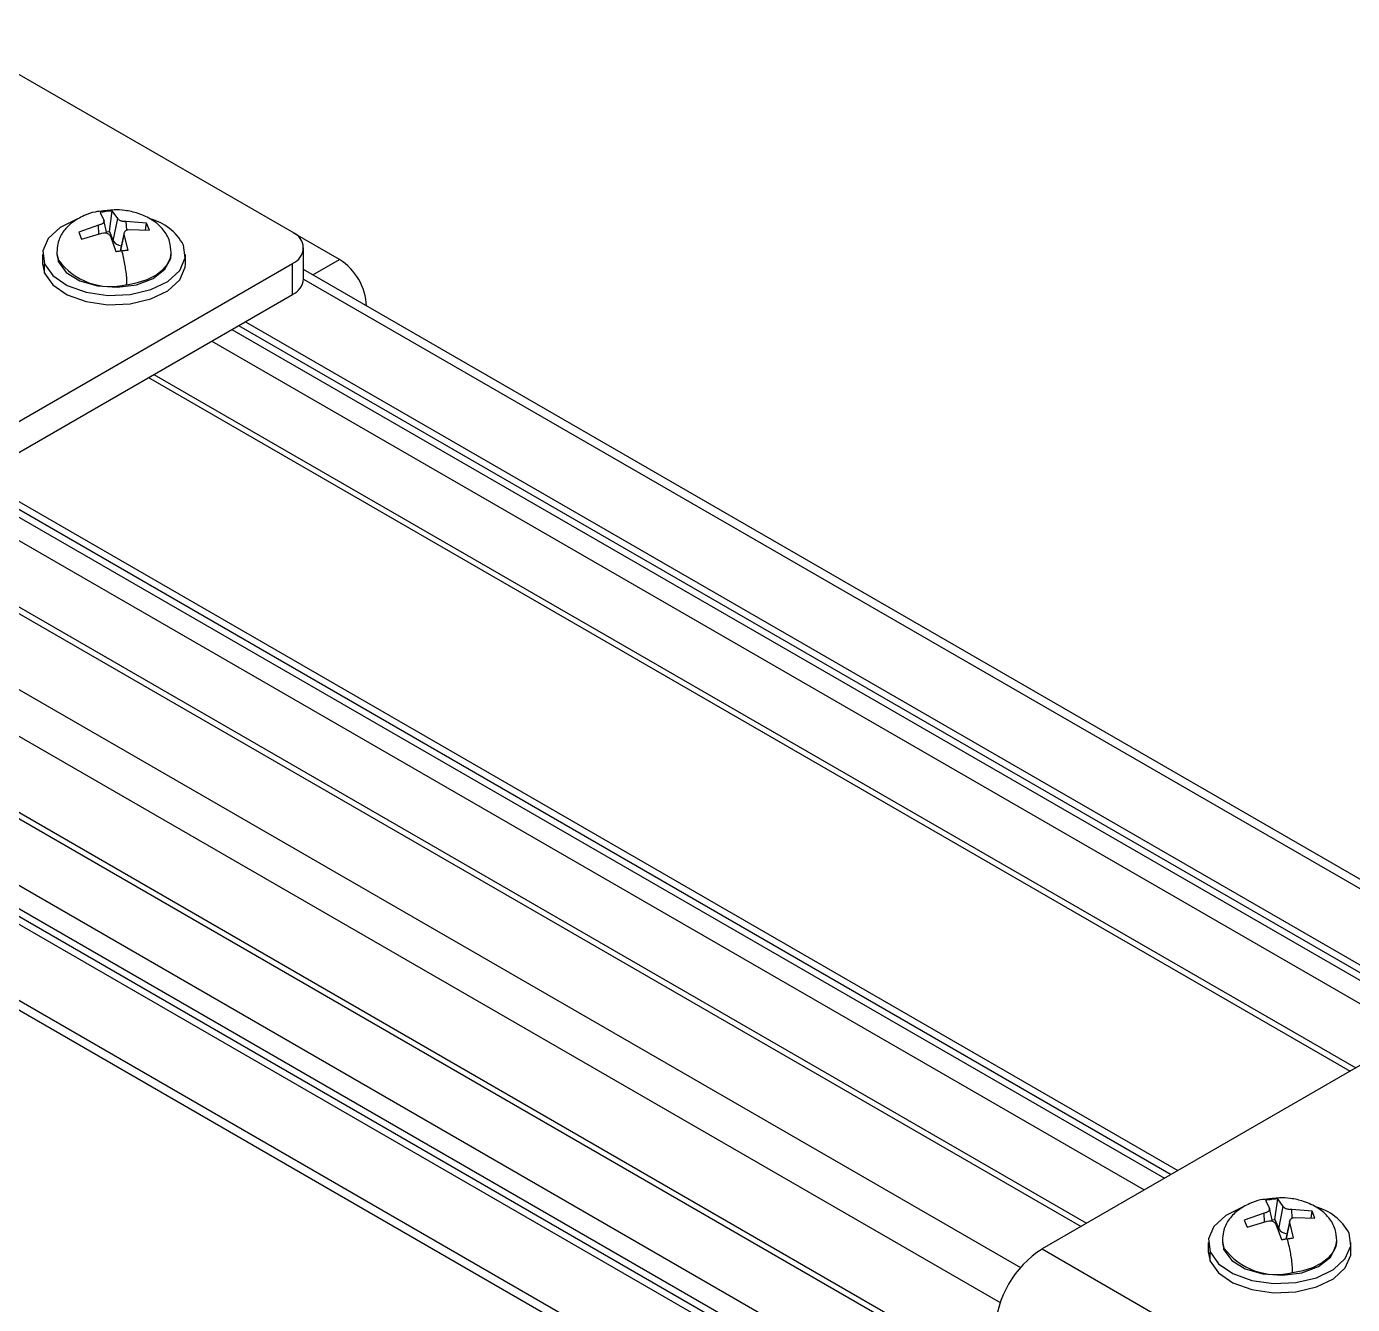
# Model space of a CAD drawing. Header units: millimetres. Extents: x 1258 to 2922, y -135 to 1239.
# Drawn here: x 1429.59 to 1464.43, y 1169.98 to 1203.57 of the extents above; entities that cross this region are included whole.
import ezdxf

# ---------------------------------------------------------------- set-up
doc = ezdxf.new("R2010")
doc.units = ezdxf.units.MM
doc.header["$LTSCALE"] = 6

msp = doc.modelspace()

# ---------------------------------------------------------------- linework, layer by layer
at = {"color": 7, "linetype": 'Continuous', "lineweight": 25}
for p, q in [((1436.581, 1198.16), (1427.212, 1203.568)), ((1431.526, 1198.681), (1431.627, 1198.477)), ((1431.893, 1198.754), (1431.618, 1198.721)), ((1431.771, 1198.184), (1431.847, 1198.724)), ((1431.99, 1198.526), (1431.847, 1198.724)), ((1431.486, 1198.347), (1430.965, 1198.161)), ((1431.538, 1198.363), (1431.486, 1198.347)), ((1431.627, 1198.477), (1431.63, 1198.449)), ((1431.703, 1198.131), (1431.628, 1198.476)), ((1431.87, 1197.938), (1431.99, 1198.526)), ((1432.012, 1198.5), (1431.99, 1198.526)), ((1432.216, 1198.445), (1432.161, 1198.446)), ((1432.747, 1198.4), (1432.216, 1198.445)), ((1432.722, 1198.219), (1432.747, 1198.4)), ((1432.822, 1198.215), (1432.747, 1198.4)), ((1430.965, 1198.161), (1431.04, 1197.976)), ((1431.04, 1197.976), (1431.57, 1198.137)), ((1431.57, 1198.137), (1431.626, 1198.143)), ((1431.694, 1198.174), (1431.771, 1198.184)), ((1431.771, 1198.184), (1431.87, 1197.938)), ((1431.775, 1198.089), (1431.797, 1198.056)), ((1431.797, 1198.056), (1431.94, 1197.652)), ((1432.159, 1198.152), (1432.054, 1197.671)), ((1432.16, 1198.104), (1432.157, 1198.14)), ((1432.261, 1197.695), (1432.16, 1198.104)), ((1432.249, 1198.226), (1432.301, 1198.235)), ((1432.301, 1198.235), (1432.822, 1198.215)), ((1437.819, 1197.445), (1436.598, 1198.15)), ((1436.874, 1196.935), (1436.874, 1197.752)), ((1424.808, 1190.547), (1436.581, 1197.343)), ((1430.018, 1197.58), (1430.018, 1197.335)), ((1430.018, 1197.335), (1430.067, 1197.09)), ((1430.067, 1197.09), (1430.067, 1197.335)), ((1430.393, 1197.628), (1430.393, 1197.58)), ((1430.393, 1197.58), (1430.432, 1197.384)), ((1430.432, 1197.384), (1430.432, 1197.432)), ((1433.393, 1197.58), (1433.393, 1197.628)), ((1433.768, 1197.335), (1433.768, 1197.58)), ((1436.581, 1196.527), (1436.581, 1197.343)), ((1468.868, 1178.713), (1436.874, 1197.183)), ((1424.808, 1189.73), (1436.581, 1196.527)), ((1434.99, 1195.608), (1466.563, 1177.382)), ((1435.167, 1195.71), (1466.739, 1177.484)), ((1435.344, 1195.812), (1466.916, 1177.586)), ((1434.46, 1195.302), (1466.032, 1177.076)), ((1432.798, 1194.343), (1464.371, 1176.117)), ((1432.943, 1194.426), (1464.515, 1176.2)), ((1428.273, 1191.73), (1459.845, 1173.504)), ((1427.919, 1191.526), (1459.491, 1173.3)), ((1428.096, 1191.628), (1459.668, 1173.402)), ((1427.389, 1191.22), (1458.961, 1172.994)), ((1425.872, 1190.344), (1457.444, 1172.118)), ((1425.727, 1190.261), (1457.299, 1172.035)), ((1423.571, 1186.28), (1455.037, 1168.115)), ((1423.571, 1186.28), (1455.037, 1168.115)), ((1423.571, 1186.113), (1455.037, 1167.948)), ((1423.571, 1184.361), (1455.037, 1166.196)), ((1423.571, 1183.749), (1455.037, 1165.584)), ((1423.571, 1183.545), (1455.037, 1165.38)), ((1423.571, 1183.341), (1455.037, 1165.176)), ((1422.937, 1181.453), (1455.037, 1162.922)), ((1469.462, 1179.056), (1456.274, 1171.443)), ((1462.147, 1172.717), (1462.248, 1172.514)), ((1462.514, 1172.79), (1462.239, 1172.757)), ((1462.392, 1172.221), (1462.468, 1172.76)), ((1462.611, 1172.562), (1462.468, 1172.76)), ((1462.491, 1171.974), (1462.611, 1172.562)), ((1462.633, 1172.536), (1462.611, 1172.562)), ((1462.107, 1172.383), (1461.586, 1172.197)), ((1462.159, 1172.399), (1462.107, 1172.383)), ((1462.248, 1172.514), (1462.251, 1172.485)), ((1462.324, 1172.167), (1462.249, 1172.512)), ((1462.315, 1172.21), (1462.392, 1172.221)), ((1462.392, 1172.221), (1462.491, 1171.974)), ((1462.837, 1172.481), (1462.782, 1172.483)), ((1463.368, 1172.436), (1462.837, 1172.481)), ((1462.87, 1172.262), (1462.922, 1172.271)), ((1462.922, 1172.271), (1463.442, 1172.251)), ((1463.343, 1172.255), (1463.368, 1172.436)), ((1463.442, 1172.251), (1463.368, 1172.436)), ((1461.586, 1172.197), (1461.661, 1172.012)), ((1461.661, 1172.012), (1462.191, 1172.173)), ((1462.191, 1172.173), (1462.247, 1172.179)), ((1462.396, 1172.125), (1462.417, 1172.092)), ((1462.417, 1172.092), (1462.561, 1171.689)), ((1462.78, 1172.189), (1462.675, 1171.707)), ((1462.781, 1172.141), (1462.778, 1172.176)), ((1462.882, 1171.732), (1462.781, 1172.141)), ((1460.639, 1171.616), (1460.639, 1171.371)), ((1461.014, 1171.664), (1461.014, 1171.616)), ((1461.014, 1171.616), (1461.053, 1171.42)), ((1464.014, 1171.616), (1464.014, 1171.664)), ((1464.389, 1171.371), (1464.389, 1171.616)), ((1456.274, 1171.443), (1467.942, 1164.707)), ((1460.639, 1171.371), (1460.688, 1171.126)), ((1460.688, 1171.126), (1460.688, 1171.371)), ((1461.053, 1171.42), (1461.053, 1171.468))]:
    msp.add_line(p, q, dxfattribs=at)
at = {"color": 8, "linetype": 'Continuous', "lineweight": 25}
for p, q in [((1431.617, 1198.732), (1431.686, 1198.707)), ((1431.496, 1198.114), (1431.486, 1198.347)), ((1432.226, 1198.217), (1432.216, 1198.445)), ((1432.072, 1197.674), (1432.16, 1198.104)), ((1437.119, 1197.041), (1437.819, 1197.445)), ((1436.874, 1196.929), (1468.649, 1178.586)), ((1413.494, 1195.323), (1455.706, 1170.955)), ((1423.236, 1188.474), (1455.175, 1170.036)), ((1423.156, 1181.579), (1455.037, 1163.175)), ((1462.238, 1172.768), (1462.307, 1172.744)), ((1462.117, 1172.151), (1462.107, 1172.383)), ((1462.847, 1172.253), (1462.837, 1172.481)), ((1462.693, 1171.71), (1462.781, 1172.141))]:
    msp.add_line(p, q, dxfattribs=at)
at = {"color": 7, "linetype": 'Continuous', "lineweight": 25, "flags": 128}
for points in [[(1430.9, 1198.498), (1430.477, 1198.289), (1430.166, 1198.001), (1430.025, 1197.673), (1430.067, 1197.335)], [(1430.067, 1197.335), (1430.288, 1197.021), (1430.665, 1196.762), (1431.163, 1196.583), (1431.733, 1196.502), (1432.318, 1196.526), (1432.862, 1196.653), (1433.31, 1196.871), (1433.62, 1197.158), (1433.762, 1197.487), (1433.72, 1197.825)], [(1430.067, 1197.09), (1430.288, 1196.776), (1430.665, 1196.517), (1431.163, 1196.338), (1431.733, 1196.257), (1432.318, 1196.281), (1432.862, 1196.408), (1433.31, 1196.626), (1433.62, 1196.914), (1433.762, 1197.242), (1433.768, 1197.335)], [(1430.432, 1197.384), (1430.637, 1197.107), (1430.992, 1196.888), (1431.457, 1196.751), (1431.974, 1196.715), (1432.482, 1196.783), (1432.918, 1196.948), (1433.231, 1197.188), (1433.383, 1197.476), (1433.393, 1197.58)], [(1461.522, 1172.535), (1461.098, 1172.325), (1460.787, 1172.038), (1460.646, 1171.709), (1460.688, 1171.371)], [(1460.688, 1171.371), (1460.909, 1171.057), (1461.286, 1170.798), (1461.784, 1170.619), (1462.354, 1170.538), (1462.939, 1170.562), (1463.483, 1170.689), (1463.931, 1170.907), (1464.241, 1171.195), (1464.383, 1171.523), (1464.341, 1171.861)], [(1461.053, 1171.42), (1461.258, 1171.144), (1461.613, 1170.924), (1462.078, 1170.788), (1462.595, 1170.752), (1463.103, 1170.82), (1463.539, 1170.984), (1463.852, 1171.224), (1464.004, 1171.512), (1464.014, 1171.616)], [(1460.688, 1171.126), (1460.909, 1170.812), (1461.286, 1170.553), (1461.784, 1170.374), (1462.354, 1170.293), (1462.939, 1170.317), (1463.483, 1170.444), (1463.931, 1170.662), (1464.241, 1170.95), (1464.383, 1171.279), (1464.389, 1171.371)]]:
    msp.add_lwpolyline(points, dxfattribs=at)
at = {"color": 8, "linetype": 'Continuous', "lineweight": 25, "flags": 128}
for points in [[(1430.394, 1197.633), (1430.394, 1197.6), (1430.432, 1197.432)], [(1432.233, 1196.784), (1432.512, 1196.839), (1432.766, 1196.924), (1432.988, 1197.036), (1433.167, 1197.17), (1433.297, 1197.322), (1433.373, 1197.486), (1433.393, 1197.631)], [(1461.014, 1171.669), (1461.015, 1171.637), (1461.053, 1171.468)], [(1462.854, 1170.821), (1463.133, 1170.875), (1463.387, 1170.96), (1463.609, 1171.072), (1463.788, 1171.206), (1463.918, 1171.359), (1463.994, 1171.523), (1464.014, 1171.668)]]:
    msp.add_lwpolyline(points, dxfattribs=at)
at = {"color": 7, "linetype": 'Continuous', "lineweight": 25}
for centre, radius, start, end in [((1432.469, 1197.136), 1.428, 28.8481, 75.2916), ((1436.426, 1197.752), 0.437, 290.7834, 69.2166), ((1432.108, 1198.085), 0.28, 211.7421, 264.9778), ((1431.817, 1198.456), 1.722, 216.4737, 283.9729), ((1436.991, 1196.151), 1.537, 2.6055, 57.3945), ((1436.374, 1196.985), 0.503, 294.3747, 354.3052), ((1463.09, 1171.172), 1.428, 28.8481, 75.2916), ((1462.729, 1172.121), 0.28, 211.7421, 264.9778), ((1457.723, 1169.177), 2.689, 122.6055, 177.3945), ((1462.438, 1172.492), 1.722, 216.4737, 283.9729)]:
    msp.add_arc(centre, radius, start, end, dxfattribs=at)
for points, knots in [([(1431.618, 1198.721), (1431.543, 1198.714), (1431.366, 1198.7), (1431.077, 1198.593), (1430.777, 1198.425), (1430.54, 1198.175), (1430.412, 1197.905), (1430.399, 1197.707), (1430.393, 1197.628)], [0, 0, 0, 0, 0.115013, 0.271727, 0.479794, 0.681581, 0.873195, 1, 1, 1, 1]), ([(1431.686, 1198.707), (1431.656, 1198.703), (1431.603, 1198.696), (1431.55, 1198.685), (1431.526, 1198.681)], [0, 0, 0, 0, 0.559869, 1, 1, 1, 1]), ([(1431.847, 1198.724), (1431.817, 1198.721), (1431.763, 1198.717), (1431.71, 1198.71), (1431.686, 1198.707)], [0, 0, 0, 0, 0.560075, 1, 1, 1, 1]), ([(1433.393, 1197.628), (1433.385, 1197.728), (1433.365, 1197.955), (1433.196, 1198.247), (1432.912, 1198.496), (1432.553, 1198.66), (1432.202, 1198.742), (1431.988, 1198.75), (1431.893, 1198.754)], [0, 0, 0, 0, 0.141402, 0.321469, 0.516792, 0.711701, 0.873103, 1, 1, 1, 1]), ([(1431.538, 1198.363), (1431.55, 1198.368), (1431.575, 1198.38), (1431.603, 1198.401), (1431.624, 1198.424), (1431.628, 1198.441), (1431.63, 1198.449)], [0, 0, 0, 0, 0.250273, 0.5, 0.749727, 1, 1, 1, 1]), ([(1432.012, 1198.5), (1432.02, 1198.493), (1432.038, 1198.48), (1432.074, 1198.464), (1432.116, 1198.452), (1432.146, 1198.448), (1432.161, 1198.446)], [0, 0, 0, 0, 0.250273, 0.5, 0.749727, 1, 1, 1, 1]), ([(1431.775, 1198.089), (1431.766, 1198.097), (1431.749, 1198.113), (1431.713, 1198.129), (1431.671, 1198.14), (1431.641, 1198.142), (1431.626, 1198.143)], [0, 0, 0, 0, 0.250273, 0.5, 0.749727, 1, 1, 1, 1]), ([(1432.249, 1198.226), (1432.237, 1198.222), (1432.212, 1198.213), (1432.184, 1198.192), (1432.163, 1198.168), (1432.159, 1198.15), (1432.157, 1198.14)], [0, 0, 0, 0, 0.250273, 0.5, 0.749727, 1, 1, 1, 1]), ([(1431.94, 1197.652), (1431.97, 1197.658), (1432.024, 1197.667), (1432.077, 1197.675), (1432.101, 1197.678)], [0, 0, 0, 0, 0.560075, 1, 1, 1, 1]), ([(1432.101, 1197.678), (1432.131, 1197.682), (1432.184, 1197.688), (1432.237, 1197.693), (1432.261, 1197.695)], [0, 0, 0, 0, 0.559869, 1, 1, 1, 1]), ([(1432.233, 1196.784), (1432.232, 1196.849), (1432.23, 1196.965), (1432.207, 1197.159), (1432.165, 1197.398), (1432.127, 1197.562), (1432.101, 1197.678)], [0, 0, 0, 0, 0.2330012, 0.4184346, 0.591328, 1, 1, 1, 1]), ([(1462.239, 1172.757), (1462.164, 1172.751), (1461.987, 1172.736), (1461.698, 1172.63), (1461.398, 1172.461), (1461.161, 1172.212), (1461.033, 1171.941), (1461.02, 1171.743), (1461.014, 1171.664)], [0, 0, 0, 0, 0.115013, 0.271727, 0.479794, 0.681581, 0.873195, 1, 1, 1, 1]), ([(1462.307, 1172.744), (1462.277, 1172.739), (1462.224, 1172.732), (1462.171, 1172.722), (1462.147, 1172.717)], [0, 0, 0, 0, 0.5598693, 1, 1, 1, 1]), ([(1462.468, 1172.76), (1462.438, 1172.758), (1462.384, 1172.754), (1462.331, 1172.747), (1462.307, 1172.744)], [0, 0, 0, 0, 0.560075, 1, 1, 1, 1]), ([(1464.014, 1171.664), (1464.006, 1171.764), (1463.986, 1171.992), (1463.817, 1172.283), (1463.533, 1172.532), (1463.174, 1172.696), (1462.823, 1172.778), (1462.609, 1172.786), (1462.514, 1172.79)], [0, 0, 0, 0, 0.141402, 0.321469, 0.516792, 0.711701, 0.873103, 1, 1, 1, 1]), ([(1462.159, 1172.399), (1462.171, 1172.405), (1462.196, 1172.416), (1462.224, 1172.437), (1462.245, 1172.461), (1462.249, 1172.477), (1462.251, 1172.485)], [0, 0, 0, 0, 0.2502728, 0.5, 0.7497272, 1, 1, 1, 1]), ([(1462.633, 1172.536), (1462.641, 1172.53), (1462.659, 1172.516), (1462.695, 1172.501), (1462.737, 1172.488), (1462.767, 1172.485), (1462.782, 1172.483)], [0, 0, 0, 0, 0.250273, 0.5, 0.749727, 1, 1, 1, 1]), ([(1462.87, 1172.262), (1462.858, 1172.258), (1462.833, 1172.249), (1462.805, 1172.229), (1462.784, 1172.204), (1462.78, 1172.186), (1462.778, 1172.176)], [0, 0, 0, 0, 0.2502728, 0.5, 0.7497272, 1, 1, 1, 1]), ([(1462.396, 1172.125), (1462.387, 1172.133), (1462.37, 1172.149), (1462.334, 1172.166), (1462.292, 1172.177), (1462.262, 1172.178), (1462.247, 1172.179)], [0, 0, 0, 0, 0.250273, 0.5, 0.749727, 1, 1, 1, 1]), ([(1462.561, 1171.689), (1462.591, 1171.694), (1462.645, 1171.703), (1462.698, 1171.711), (1462.722, 1171.714)], [0, 0, 0, 0, 0.5600747, 1, 1, 1, 1]), ([(1462.722, 1171.714), (1462.752, 1171.718), (1462.805, 1171.725), (1462.858, 1171.73), (1462.882, 1171.732)], [0, 0, 0, 0, 0.559869, 1, 1, 1, 1]), ([(1462.854, 1170.821), (1462.853, 1170.885), (1462.851, 1171.002), (1462.828, 1171.196), (1462.786, 1171.434), (1462.748, 1171.599), (1462.722, 1171.714)], [0, 0, 0, 0, 0.233001, 0.418435, 0.591328, 1, 1, 1, 1])]:
    msp.add_open_spline(points, degree=3, knots=knots, dxfattribs=at)

doc.saveas('drawing.dxf')
